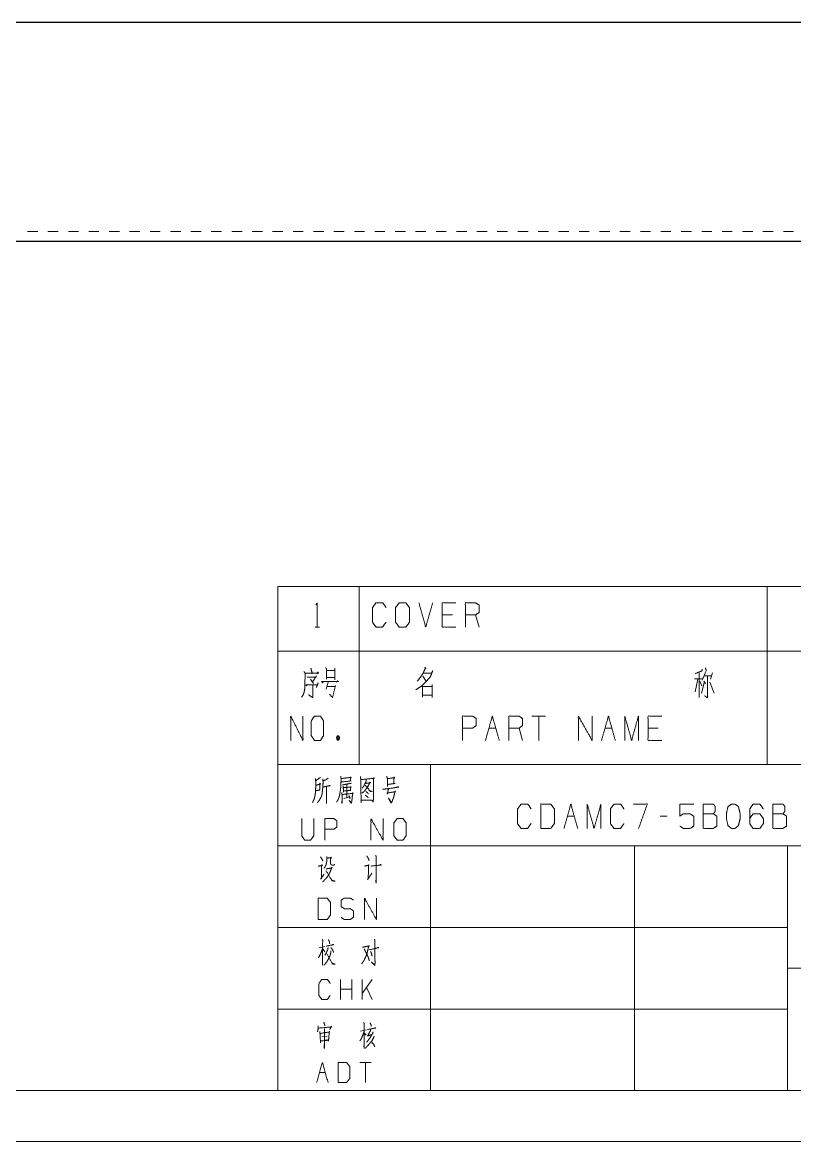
# Model space of a CAD drawing. Header units: millimetres. Extents: x 0 to 420, y 0 to 297.
# Drawn here: x 210 to 285.7, y 0 to 109.8 of the extents above; entities that cross this region are included whole.
import ezdxf

# ---------------------------------------------------------------- set-up
doc = ezdxf.new("R2010")
doc.units = ezdxf.units.MM
doc.layers.add('101', color=7, linetype='Continuous', true_color=0xffffff)

msp = doc.modelspace()

# ---------------------------------------------------------------- linework, layer by layer
at = {"layer": '101', "color": 22, "linetype": 'Continuous', "lineweight": 25}
for p, q in [((345.2, 109.79), (58.7, 109.79)), ((345.2, 88.29), (58.7, 88.29))]:
    msp.add_line(p, q, dxfattribs=at)
at = {"layer": '101', "color": 53, "linetype": 'Continuous', "lineweight": 18}
for p, q in [((211.46, 89.29), (210.46, 89.29)), ((213.47, 89.29), (212.47, 89.29)), ((215.47, 89.29), (214.47, 89.29)), ((217.47, 89.29), (216.47, 89.29)), ((219.48, 89.29), (218.48, 89.29)), ((221.48, 89.29), (220.48, 89.29)), ((223.48, 89.29), (222.48, 89.29)), ((225.49, 89.29), (224.49, 89.29)), ((227.49, 89.29), (226.49, 89.29)), ((229.5, 89.29), (228.49, 89.29)), ((231.5, 89.29), (230.5, 89.29)), ((233.5, 89.29), (232.5, 89.29)), ((235.51, 89.29), (234.5, 89.29)), ((237.51, 89.29), (236.51, 89.29)), ((239.51, 89.29), (238.51, 89.29)), ((241.52, 89.29), (240.51, 89.29)), ((243.52, 89.29), (242.52, 89.29)), ((245.52, 89.29), (244.52, 89.29)), ((247.53, 89.29), (246.53, 89.29)), ((249.53, 89.29), (248.53, 89.29)), ((251.53, 89.29), (250.53, 89.29)), ((253.54, 89.29), (252.54, 89.29)), ((255.54, 89.29), (254.54, 89.29)), ((257.54, 89.29), (256.54, 89.29)), ((259.55, 89.29), (258.55, 89.29)), ((261.55, 89.29), (260.55, 89.29)), ((263.55, 89.29), (262.55, 89.29)), ((265.56, 89.29), (264.56, 89.29)), ((267.56, 89.29), (266.56, 89.29)), ((269.57, 89.29), (268.56, 89.29)), ((271.57, 89.29), (270.57, 89.29)), ((273.57, 89.29), (272.57, 89.29)), ((275.58, 89.29), (274.57, 89.29)), ((277.58, 89.29), (276.58, 89.29)), ((279.58, 89.29), (278.58, 89.29)), ((281.59, 89.29), (280.58, 89.29)), ((283.59, 89.29), (282.59, 89.29)), ((285.59, 89.29), (284.59, 89.29))]:
    msp.add_line(p, q, dxfattribs=at)
at = {"layer": '101', "color": 72, "linetype": 'Continuous', "lineweight": 18}
for p, q in [((235, 54.46), (235, 48.11)), ((235, 54.46), (243, 54.46)), ((243, 54.46), (283, 54.46)), ((243, 54.46), (243, 48.11)), ((283, 54.46), (313, 54.46)), ((283, 54.46), (283, 48.11)), ((252.14, 51.68), (251.13, 51.68)), ((254.75, 50.48), (254.41, 51.68)), ((238.67, 50.48), (239.09, 50.48)), ((235, 48.11), (235, 37)), ((235, 48.11), (243, 48.11)), ((243, 48.11), (283, 48.11)), ((243, 48.11), (243, 37)), ((283, 48.11), (313, 48.11)), ((283, 48.11), (283, 37)), ((239.76, 46.22), (240.58, 46.22)), ((240.59, 46.45), (240.59, 45.3)), ((239.76, 45.53), (240.58, 45.53)), ((239.95, 45.08), (239.76, 44.38)), ((249.23, 45.65), (249.55, 45.17)), ((275.88, 45.4), (276.64, 45.4)), ((276.21, 45.35), (275.95, 44.13)), ((276.35, 46.08), (276.35, 43.55)), ((276.39, 45.17), (276.6, 44.7)), ((276.87, 45.12), (276.55, 44)), ((276.78, 45.68), (277.56, 45.68)), ((276.8, 45.17), (276.94, 44.95)), ((277.38, 45.08), (277.79, 43.98)), ((277.63, 45.98), (277.45, 45.35)), ((239.81, 44.65), (240.59, 44.65)), ((261.28, 41.74), (259.94, 41.74)), ((260.61, 41.74), (260.61, 39.36)), ((240.85, 39.81), (240.99, 39.39)), ((255.72, 40.56), (256.39, 40.56)), ((259, 39.36), (258.67, 40.56)), ((267.1, 40.56), (267.77, 40.56)), ((272.33, 40.56), (271.32, 40.56)), ((235, 37), (243, 37)), ((243, 37), (283, 37)), ((283, 37), (313, 37)), ((241.79, 35.05), (241.78, 33.74)), ((241.5, 33.66), (242.04, 33.81)), ((263.41, 31.93), (264.09, 31.93)), ((273.19, 31.93), (272.52, 31.93)), ((239.62, 19.15), (239.06, 19.01)), ((239.43, 18.9), (239.63, 18.63)), ((241.17, 13.94), (241.17, 15.91)), ((242.28, 13.94), (242.28, 15.91)), ((243.29, 13.94), (243.29, 15.91)), ((244.25, 15.91), (243.29, 14.54)), ((242.28, 14.94), (241.17, 14.94)), ((244.25, 13.94), (243.7, 15.12)), ((239.32, 10.28), (239.85, 10.36)), ((243.7, 10.96), (243.12, 10.84)), ((243.49, 10.67), (243.68, 10.43)), ((244.18, 7.77), (243.07, 7.77)), ((243.62, 7.77), (243.62, 5.8)), ((239.1, 6.79), (239.66, 6.79))]:
    msp.add_line(p, q, dxfattribs=at)
at = {"layer": '101', "color": 133, "linetype": 'Continuous', "lineweight": 18}
for p, q in [((235, 37), (235, 5)), ((235, 37), (415, 37)), ((250, 37), (250, 5)), ((235, 29), (415, 29)), ((270, 29), (270, 5)), ((285, 29), (285, 5)), ((235, 21), (285, 21)), ((285, 17), (394, 17)), ((235, 13), (285, 13)), ((25, 5), (415, 5)), ((235, 5), (415, 5)), ((0, 0), (420, 0))]:
    msp.add_line(p, q, dxfattribs=at)
at = {"layer": '101', "color": 72, "linetype": 'Continuous', "lineweight": 18}
for points, knots in [([(238.74, 52.65), (238.88, 52.85), (238.88, 50.48)], [0, 0, 0.093491, 1, 1]), ([(245.62, 50.95), (245.29, 50.48), (244.63, 50.48), (244.3, 50.95), (244.3, 52.38), (244.63, 52.85), (245.31, 52.85), (245.64, 52.38)], [0, 0, 0.11457, 0.243368, 0.357935, 0.638584, 0.753151, 0.88543, 1, 1]), ([(246.91, 50.48), (247.58, 50.48), (247.92, 50.95), (247.92, 52.38), (247.58, 52.85), (246.91, 52.85), (246.56, 52.38), (246.56, 50.95), (246.91, 50.48)], [0, 0, 0.102684, 0.191619, 0.409477, 0.498411, 0.601095, 0.691619, 0.909477, 1, 1]), ([(252.47, 50.48), (251.13, 50.48), (251.13, 52.85), (252.47, 52.85)], [0, 0, 0.26539, 0.73461, 1, 1]), ([(253.41, 50.48), (253.41, 52.85), (254.41, 52.85), (254.75, 52.63), (254.75, 51.9), (254.41, 51.68), (253.41, 51.68)], [0, 0, 0.400952, 0.571033, 0.639278, 0.761674, 0.829918, 1, 1]), ([(237.56, 46.13), (237.69, 45.95), (237.66, 44.45), (237.59, 44.08), (237.48, 43.78), (237.34, 43.6)], [0, 0, 0.081566, 0.649824, 0.793832, 0.914832, 1, 1]), ([(238.25, 46.45), (238.36, 46), (238.39, 46.08), (238.35, 45.9)], [0, 0, 0.638265, 0.750293, 1, 1]), ([(239.7, 46.47), (239.78, 46.38), (239.78, 45.35)], [0, 0, 0.110318, 1, 1]), ([(249.32, 45.95), (250.08, 45.95), (250.2, 46.18), (249.97, 45.6), (249.55, 45.12), (249.14, 44.7), (248.56, 44.33)], [0, 0, 0.213824, 0.286066, 0.460275, 0.639447, 0.80491, 1, 1]), ([(249.43, 46.55), (249.53, 46.38), (249.48, 46.45), (249.28, 45.98), (249.05, 45.62), (248.7, 45.17)], [0, 0, 0.113643, 0.164652, 0.449685, 0.682203, 1, 1]), ([(276.64, 46.35), (276.64, 46.2), (275.95, 45.9)], [0, 0, 0.166335, 1, 1]), ([(276.94, 46.47), (277.03, 46.22), (276.64, 45.28)], [0, 0, 0.205285, 1, 1]), ([(237.7, 45.95), (239.01, 45.95), (238.93, 46.08), (238.85, 45.9)], [0, 0, 0.79327, 0.883171, 1, 1]), ([(237.89, 45.55), (238.71, 45.55), (238.8, 45.68), (238.41, 45.08), (238.5, 44.95), (238.22, 45.35)], [0, 0, 0.349352, 0.41636, 0.723317, 0.790325, 1, 1]), ([(239.46, 45.08), (239.41, 45), (239.32, 45.12), (240.97, 45.12), (240.87, 45.2), (240.76, 45.08)], [0, 0, 0.040633, 0.112439, 0.86841, 0.923643, 1, 1]), ([(277.15, 45.68), (277.15, 43.53), (276.87, 43.73)], [0, 0, 0.861245, 1, 1]), ([(237.91, 44.83), (237.81, 44.7), (237.77, 44.8), (238.91, 44.8), (238.96, 45), (238.79, 44.55)], [0, 0, 0.074524, 0.127161, 0.67261, 0.770465, 1, 1]), ([(238.44, 44.83), (238.44, 43.55), (238.03, 43.83)], [0, 0, 0.721581, 1, 1]), ([(240.67, 44.73), (240.37, 43.55), (240.07, 43.9)], [0, 0, 0.725031, 1, 1]), ([(249.16, 44.8), (249.21, 44.73), (249.21, 43.6), (249.21, 43.78), (250.15, 43.78), (250.15, 43.55), (250.15, 44.83), (250.15, 44.65), (249.25, 44.65)], [0, 0, 0.018725, 0.248079, 0.283757, 0.474741, 0.520613, 0.780549, 0.816226, 1, 1]), ([(236.28, 39.36), (236.28, 41.74), (237.47, 39.36), (237.47, 41.74)], [0, 0, 0.320621, 0.679379, 1, 1]), ([(238.6, 39.36), (239.2, 39.36), (239.5, 39.84), (239.5, 41.26), (239.2, 41.74), (238.6, 41.74), (238.29, 41.26), (238.29, 39.84), (238.6, 39.36)], [0, 0, 0.094594, 0.183574, 0.409674, 0.498654, 0.593248, 0.683574, 0.909674, 1, 1]), ([(253.11, 39.36), (253.11, 41.74), (254.11, 41.74), (254.45, 41.51), (254.45, 40.79), (254.1, 40.56), (253.11, 40.56)], [0, 0, 0.401146, 0.571314, 0.639588, 0.762043, 0.832817, 1, 1]), ([(257.66, 39.36), (257.66, 41.74), (258.67, 41.74), (259, 41.51), (259, 40.79), (258.67, 40.56), (257.66, 40.56)], [0, 0, 0.400952, 0.571034, 0.639278, 0.761674, 0.829918, 1, 1]), ([(264.49, 39.36), (264.49, 41.74), (265.83, 39.36), (265.83, 41.74)], [0, 0, 0.317574, 0.682426, 1, 1]), ([(269.04, 39.36), (269.04, 41.74), (269.71, 39.36), (270.38, 41.74), (270.38, 39.36)], [0, 0, 0.245192, 0.5, 0.754808, 1, 1]), ([(272.66, 39.36), (271.32, 39.36), (271.32, 41.74), (272.66, 41.74)], [0, 0, 0.26539, 0.73461, 1, 1]), ([(240.85, 39.39), (240.99, 39.39), (241.07, 39.61), (240.99, 39.81), (240.85, 39.81), (240.77, 39.61), (240.85, 39.39), (240.99, 39.81)], [0, 0, 0.086283, 0.23189, 0.363169, 0.449452, 0.580731, 0.726338, 1, 1]), ([(239.2, 35.73), (239.14, 35.69), (238.72, 35.4), (238.69, 35.58), (238.73, 35.4), (238.73, 34.83), (238.72, 34.47), (238.7, 34.23), (238.67, 33.99), (238.62, 33.77), (238.56, 33.55), (238.48, 33.39), (238.42, 33.26)], [0, 0, 0.024363, 0.186803, 0.243942, 0.302154, 0.485023, 0.597668, 0.675195, 0.753199, 0.825098, 0.898191, 0.953346, 1, 1]), ([(238.76, 34.41), (238.8, 34.43), (239.15, 34.5), (239.11, 34.47), (239.15, 35.16), (239.19, 35.07), (238.75, 34.96)], [0, 0, 0.022681, 0.239273, 0.269981, 0.676983, 0.732557, 1, 1]), ([(239.94, 35.64), (239.69, 35.47), (239.45, 35.4), (239.42, 35.58), (239.45, 35.31), (239.44, 35.05), (239.42, 34.76), (239.4, 34.52), (239.37, 34.3), (239.34, 34.05), (239.3, 33.88), (239.22, 33.74), (239.14, 33.59), (239.06, 33.46), (238.98, 33.35), (238.9, 33.26)], [0, 0, 0.096323, 0.172941, 0.229419, 0.31342, 0.396988, 0.487497, 0.564126, 0.634338, 0.711439, 0.768976, 0.817389, 0.871907, 0.92032, 0.962889, 1, 1]), ([(241.2, 35.84), (241.21, 35.64), (241.21, 35.29), (241.2, 34.96), (241.18, 34.74), (241.15, 34.45), (241.11, 34.21), (241.06, 33.94), (241, 33.74), (240.92, 33.55), (240.79, 33.3)], [0, 0, 0.076501, 0.212087, 0.339339, 0.424292, 0.535104, 0.630036, 0.733301, 0.813244, 0.895184, 1, 1]), ([(241.25, 35.62), (242.21, 35.73), (242.17, 35.78), (242.12, 35.38), (242.2, 35.38), (241.23, 35.27)], [0, 0, 0.39108, 0.416924, 0.577585, 0.60892, 1, 1]), ([(242.2, 35.18), (242.15, 35.14), (241.76, 35.07), (241.54, 35.03), (241.34, 34.98)], [0, 0, 0.07226, 0.516589, 0.766867, 1, 1]), ([(243.12, 35.8), (243.15, 35.51), (243.18, 33.24), (243.17, 33.48), (244.27, 33.48), (244.2, 33.5), (244.04, 33.48)], [0, 0, 0.069512, 0.617083, 0.675676, 0.942511, 0.962039, 1, 1]), ([(243.17, 35.51), (244.48, 35.64), (244.43, 35.71), (244.4, 35.51), (244.38, 33.52), (244.37, 33.3), (244.26, 33.48)], [0, 0, 0.32813, 0.348326, 0.398409, 0.893176, 0.948286, 1, 1]), ([(243.6, 35.16), (243.66, 35.14), (244.1, 35.2), (244.06, 35.27), (243.85, 34.85), (243.7, 34.63), (243.56, 34.45), (243.42, 34.3), (243.26, 34.19)], [0, 0, 0.033928, 0.260451, 0.302015, 0.540804, 0.679359, 0.795007, 0.902031, 1, 1]), ([(243.68, 35.49), (243.68, 35.38), (243.54, 35.05), (243.37, 34.78), (243.29, 34.67)], [0, 0, 0.119857, 0.510439, 0.853216, 1, 1]), ([(245.69, 35.86), (245.76, 35.6), (245.76, 34.83), (245.76, 35.03), (246.51, 35.14), (246.38, 35.14), (246.41, 35.69), (246.43, 35.78), (246.46, 35.71), (246.35, 35.69), (245.76, 35.6)], [0, 0, 0.076615, 0.294118, 0.350048, 0.563217, 0.598361, 0.753969, 0.779212, 0.799823, 0.831203, 1, 1]), ([(239.44, 34.78), (240.14, 34.92), (240.09, 34.94), (240.01, 34.89)], [0, 0, 0.834819, 0.895271, 1, 1]), ([(239.79, 34.83), (239.79, 33.19), (239.78, 33.3), (239.79, 33.48)], [0, 0, 0.849785, 0.907773, 1, 1]), ([(241.29, 34.23), (241.31, 34.03), (241.32, 33.52), (241.31, 33.19), (241.29, 33.28), (241.32, 33.5)], [0, 0, 0.147471, 0.523365, 0.768668, 0.835023, 1, 1]), ([(241.32, 34.05), (242.39, 34.16), (242.35, 34.23), (242.34, 34.12), (242.29, 33.61), (242.28, 33.41), (242.21, 33.19), (242.01, 33.48), (242.23, 33.26)], [0, 0, 0.374083, 0.399749, 0.43883, 0.61759, 0.687459, 0.767887, 0.891105, 1, 1]), ([(241.42, 34.87), (241.43, 34.72), (241.46, 34.27), (241.45, 34.39), (242.18, 34.45), (242.12, 34.45), (242.17, 34.85), (242.2, 34.78), (241.43, 34.72)], [0, 0, 0.056492, 0.217482, 0.258029, 0.525926, 0.548635, 0.694164, 0.720796, 1, 1]), ([(243.57, 34.92), (243.62, 34.92), (244.1, 34.34), (244.27, 34.34), (244.1, 34.39), (244.02, 34.43)], [0, 0, 0.037884, 0.645156, 0.784053, 0.927468, 1, 1]), ([(243.65, 34.36), (243.82, 34.21), (243.9, 34.1)], [0, 0, 0.630834, 1, 1]), ([(245.27, 34.58), (245.48, 34.58), (245.88, 34.63), (246.88, 34.78), (246.77, 34.8), (246.61, 34.76)], [0, 0, 0.107045, 0.322389, 0.855631, 0.914429, 1, 1]), ([(245.87, 34.63), (245.76, 34.1), (245.72, 34.19), (246.55, 34.32), (246.51, 34.41), (246.51, 34.32), (246.41, 33.94), (246.35, 33.7), (246.27, 33.5), (246.21, 33.35), (246.16, 33.24), (246.13, 33.22), (245.85, 33.72), (246.15, 33.26)], [0, 0, 0.136367, 0.159976, 0.371153, 0.396349, 0.418608, 0.516111, 0.579315, 0.633124, 0.675136, 0.705359, 0.714999, 0.861275, 1, 1]), ([(242, 33.94), (242.06, 33.77), (242.09, 33.63)], [0, 0, 0.579215, 1, 1]), ([(243.59, 33.99), (243.79, 33.83), (243.88, 33.72)], [0, 0, 0.637944, 1, 1]), ([(259.85, 31.2), (259.51, 30.73), (258.86, 30.73), (258.52, 31.2), (258.52, 32.63), (258.86, 33.1), (259.53, 33.1), (259.87, 32.63)], [0, 0, 0.114568, 0.243366, 0.357936, 0.638584, 0.753154, 0.885432, 1, 1]), ([(260.8, 30.73), (261.79, 30.73), (262.14, 31.2), (262.14, 32.63), (261.79, 33.1), (260.8, 33.1), (260.8, 30.73)], [0, 0, 0.142136, 0.227162, 0.43179, 0.516817, 0.658952, 1, 1]), ([(265.35, 30.73), (265.35, 33.1), (266.03, 30.73), (266.7, 33.1), (266.7, 30.73)], [0, 0, 0.245192, 0.5, 0.754808, 1, 1]), ([(268.96, 31.2), (268.62, 30.73), (267.97, 30.73), (267.63, 31.2), (267.63, 32.63), (267.97, 33.1), (268.64, 33.1), (268.97, 32.63)], [0, 0, 0.114568, 0.243366, 0.357936, 0.638584, 0.753154, 0.885432, 1, 1]), ([(270.4, 30.73), (271.25, 33.1), (269.91, 33.1)], [0, 0, 0.652471, 1, 1]), ([(274.44, 30.95), (274.78, 30.73), (275.47, 30.73), (275.8, 30.95), (275.8, 31.9), (275.47, 32.15), (274.78, 32.15), (274.44, 31.93), (274.44, 33.1), (275.8, 33.1)], [0, 0, 0.062227, 0.168342, 0.230572, 0.376816, 0.441267, 0.547382, 0.609609, 0.79049, 1, 1]), ([(276.74, 32.15), (276.74, 33.1), (277.74, 33.1), (277.9, 32.88), (277.9, 32.4), (277.74, 32.15), (276.74, 32.15), (276.74, 30.73), (277.73, 30.73), (278.06, 30.95), (278.06, 31.93), (277.74, 32.15)], [0, 0, 0.115917, 0.238846, 0.272469, 0.330427, 0.366584, 0.489512, 0.663388, 0.78416, 0.833485, 0.952452, 1, 1]), ([(279.84, 30.73), (280.18, 30.98), (280.36, 31.68), (280.36, 32.15), (280.18, 32.88), (279.84, 33.1), (279.51, 33.1), (279.17, 32.88), (279, 32.15), (279.01, 31.68), (279.17, 30.98), (279.51, 30.73), (279.84, 30.73)], [0, 0, 0.067524, 0.183971, 0.260583, 0.380942, 0.446139, 0.500306, 0.565503, 0.685862, 0.762528, 0.878309, 0.945833, 1, 1]), ([(281.29, 31.68), (281.61, 32.15), (282.3, 32.15), (282.63, 31.68), (282.63, 31.2), (282.3, 30.73), (281.61, 30.73), (281.29, 31.2), (281.29, 32.63), (281.61, 33.1), (282.3, 33.1), (282.63, 32.63)], [0, 0, 0.076964, 0.169761, 0.248073, 0.312018, 0.39033, 0.483127, 0.560092, 0.751926, 0.828891, 0.921688, 1, 1]), ([(283.57, 32.15), (283.57, 33.1), (284.57, 33.1), (284.73, 32.88), (284.73, 32.4), (284.57, 32.15), (283.57, 32.15), (283.57, 30.73), (284.56, 30.73), (284.89, 30.95), (284.89, 31.93), (284.57, 32.15)], [0, 0, 0.115917, 0.238847, 0.27247, 0.330429, 0.366585, 0.489516, 0.663391, 0.784165, 0.833487, 0.952454, 1, 1]), ([(237.36, 31.68), (237.36, 30), (237.64, 29.58), (238.23, 29.58), (238.54, 30), (238.54, 31.68)], [0, 0, 0.33715, 0.438599, 0.557782, 0.66285, 1, 1]), ([(239.62, 29.58), (239.62, 31.68), (240.51, 31.68), (240.81, 31.48), (240.81, 30.84), (240.49, 30.64), (239.62, 30.64)], [0, 0, 0.401145, 0.571312, 0.639588, 0.762043, 0.832818, 1, 1]), ([(244.15, 29.58), (244.15, 31.68), (245.33, 29.58), (245.33, 31.68)], [0, 0, 0.317575, 0.682425, 1, 1]), ([(246.71, 29.58), (247.3, 29.58), (247.59, 30), (247.59, 31.26), (247.3, 31.68), (246.71, 31.68), (246.39, 31.26), (246.39, 30), (246.71, 29.58)], [0, 0, 0.102684, 0.19162, 0.409478, 0.498414, 0.601098, 0.69162, 0.909478, 1, 1]), ([(239.2, 27.94), (239.39, 27.63), (239.42, 27.5)], [0, 0, 0.726452, 1, 1]), ([(239.81, 27.98), (239.82, 27.78), (239.82, 27.56), (239.79, 27.37), (239.75, 27.17), (239.68, 27.03), (239.62, 26.92), (239.54, 26.81)], [0, 0, 0.161539, 0.340478, 0.503498, 0.668955, 0.787647, 0.890428, 1, 1]), ([(239.84, 27.81), (240.26, 27.85), (240.23, 27.92), (240.18, 27.74), (240.18, 27.59), (240.18, 27.3), (240.2, 27.23), (240.23, 27.17), (240.29, 27.14), (240.37, 27.12), (240.48, 27.12), (240.54, 27.14), (240.59, 27.19)], [0, 0, 0.256861, 0.301243, 0.412007, 0.505689, 0.679669, 0.720918, 0.765306, 0.805452, 0.854617, 0.920845, 0.960991, 1, 1]), ([(243.74, 28.03), (243.93, 27.7), (243.96, 27.56)], [0, 0, 0.736529, 1, 1]), ([(244.63, 28.09), (244.65, 27.94), (244.65, 25.36), (244.63, 25.53), (244.65, 25.75)], [0, 0, 0.049515, 0.872926, 0.929447, 1, 1]), ([(238.96, 27.01), (239.39, 27.1), (239.32, 27.19), (239.31, 27.01), (239.29, 25.84), (239.21, 25.75), (239.54, 26.22)], [0, 0, 0.167422, 0.209474, 0.278414, 0.733408, 0.779231, 1, 1]), ([(239.75, 26.75), (240.35, 26.86), (240.31, 26.92), (240.17, 26.53), (240.09, 26.35), (240.01, 26.2), (239.89, 26), (239.75, 25.82), (239.6, 25.67), (239.5, 25.55), (239.4, 25.49)], [0, 0, 0.254941, 0.288363, 0.462053, 0.541623, 0.612966, 0.709673, 0.80267, 0.888733, 0.952733, 1, 1]), ([(239.73, 26.55), (239.76, 26.55), (240.34, 25.58), (240.63, 25.55), (240.34, 25.62), (240.26, 25.71)], [0, 0, 0.016597, 0.617583, 0.775731, 0.937327, 1, 1]), ([(243.51, 27.03), (243.94, 27.12), (243.91, 27.17), (243.88, 25.8), (243.82, 25.71), (244.24, 26.33)], [0, 0, 0.163595, 0.183435, 0.685805, 0.725489, 1, 1]), ([(244.15, 27.03), (245.16, 27.14), (245.1, 27.17), (244.97, 27.12)], [0, 0, 0.837047, 0.891364, 1, 1]), ([(238.98, 21.79), (239.85, 21.79), (240.17, 22.21), (240.17, 23.47), (239.85, 23.89), (238.98, 23.89), (238.98, 21.79)], [0, 0, 0.142136, 0.227161, 0.43179, 0.516816, 0.658952, 1, 1]), ([(241.23, 21.99), (241.52, 21.79), (242.13, 21.79), (242.43, 22.01), (242.43, 22.63), (242.13, 22.85), (241.54, 22.85), (241.23, 23.05), (241.23, 23.69), (241.54, 23.89), (242.13, 23.89), (242.43, 23.69)], [0, 0, 0.068036, 0.184055, 0.254519, 0.372335, 0.4428, 0.555844, 0.62637, 0.748394, 0.81892, 0.931964, 1, 1]), ([(243.51, 21.79), (243.51, 23.89), (244.69, 21.79), (244.69, 23.89)], [0, 0, 0.317575, 0.682425, 1, 1]), ([(239.37, 19.83), (239.44, 19.71), (239.41, 19.75), (239.41, 17.31), (239.38, 17.45), (239.41, 17.66)], [0, 0, 0.048142, 0.065074, 0.880813, 0.930182, 1, 1]), ([(239.97, 19.83), (240.06, 19.65), (240.09, 19.52), (240.09, 19.4)], [0, 0, 0.449924, 0.728677, 1, 1]), ([(244.5, 19.85), (244.53, 19.63), (244.53, 18.05), (244.55, 17.54), (244.53, 17.33), (244.52, 17.29), (244.2, 17.62), (244.52, 17.33)], [0, 0, 0.066217, 0.519982, 0.669307, 0.729162, 0.741827, 0.875056, 1, 1]), ([(239.41, 19.01), (239.32, 18.72), (239.22, 18.47), (239.12, 18.24), (239, 18.03)], [0, 0, 0.285939, 0.539663, 0.775435, 1, 1]), ([(240.2, 18.72), (240.22, 18.55), (240.13, 18.26), (240.04, 18.03), (239.94, 17.85), (239.76, 17.56), (239.66, 17.43), (239.53, 17.31)], [0, 0, 0.103476, 0.291956, 0.443856, 0.576191, 0.787107, 0.887318, 1, 1]), ([(239.94, 19.03), (239.92, 18.86), (239.78, 18.57), (239.68, 18.36), (239.62, 18.28)], [0, 0, 0.201933, 0.596284, 0.876828, 1, 1]), ([(239.75, 19.17), (240.49, 19.32), (240.44, 19.34), (240.36, 19.29)], [0, 0, 0.838754, 0.907252, 1, 1]), ([(240.22, 19.03), (240.39, 18.8), (240.44, 18.69), (240.49, 18.57)], [0, 0, 0.535199, 0.744449, 1, 1]), ([(243.33, 19.07), (243.98, 19.19), (243.93, 19.25), (243.89, 19.01), (243.83, 18.76), (243.77, 18.49), (243.65, 18.16), (243.52, 17.89), (243.51, 17.85), (243.39, 17.66), (243.25, 17.45)], [0, 0, 0.244428, 0.272774, 0.366789, 0.461906, 0.564547, 0.695473, 0.807142, 0.823507, 0.905515, 1, 1]), ([(243.48, 18.92), (243.87, 18.12), (243.95, 17.89), (243.96, 17.74)], [0, 0, 0.70022, 0.886543, 1, 1]), ([(244.01, 18.84), (244.05, 18.82), (244.9, 19.03), (244.84, 19.05), (244.78, 19.01)], [0, 0, 0.045965, 0.873307, 0.932104, 1, 1]), ([(239.81, 18.43), (239.85, 18.38), (240.36, 17.43), (240.64, 17.41), (240.38, 17.47), (240.3, 17.56)], [0, 0, 0.033497, 0.633662, 0.788434, 0.938664, 1, 1]), ([(244.11, 18.65), (244.24, 18.34), (244.25, 18.2)], [0, 0, 0.698424, 1, 1]), ([(240.14, 14.34), (239.87, 13.94), (239.32, 13.94), (239.05, 14.34), (239.05, 15.52), (239.32, 15.91), (239.88, 15.91), (240.16, 15.52)], [0, 0, 0.114569, 0.243366, 0.357935, 0.638584, 0.753153, 0.885431, 1, 1]), ([(238.98, 11.36), (238.98, 11.17), (238.93, 10.88), (238.9, 10.78)], [0, 0, 0.316024, 0.817546, 1, 1]), ([(238.98, 11.13), (240.3, 11.25), (240.27, 11.32), (240.1, 10.99)], [0, 0, 0.748923, 0.787787, 1, 1]), ([(239.51, 11.71), (239.6, 11.5), (239.63, 11.36)], [0, 0, 0.60334, 1, 1]), ([(239.57, 11.07), (239.6, 11.03), (239.58, 9.14), (239.55, 9.33), (239.58, 9.56)], [0, 0, 0.021551, 0.822258, 0.902418, 1, 1]), ([(243.43, 11.69), (243.49, 11.59), (243.48, 11.61), (243.48, 9.16), (243.46, 9.35), (243.48, 9.56)], [0, 0, 0.039885, 0.048389, 0.86771, 0.930393, 1, 1]), ([(244.11, 11.01), (244.09, 10.88), (243.84, 10.38), (243.81, 10.36), (244.27, 10.51)], [0, 0, 0.104845, 0.570656, 0.600711, 1, 1]), ([(243.81, 10.99), (244.63, 11.15), (244.57, 11.17), (244.46, 11.11)], [0, 0, 0.811187, 0.871426, 1, 1]), ([(244.06, 11.65), (244.16, 11.44), (244.18, 11.36), (244.16, 11.3)], [0, 0, 0.609647, 0.831592, 1, 1]), ([(239.12, 10.8), (239.15, 10.61), (239.2, 9.7), (239.19, 9.87), (239.92, 9.95), (239.83, 9.97), (239.67, 9.93)], [0, 0, 0.083431, 0.487204, 0.560752, 0.886551, 0.926463, 1, 1]), ([(239.92, 9.95), (239.98, 9.85), (240.07, 10.84), (240.1, 10.76), (239.17, 10.61)], [0, 0, 0.055629, 0.522276, 0.563362, 1, 1]), ([(243.49, 10.82), (243.36, 10.49), (243.26, 10.24), (243.17, 10.05), (243.05, 9.87)], [0, 0, 0.339096, 0.594725, 0.790666, 1, 1]), ([(244.46, 10.36), (244.41, 10.22), (244.24, 9.89), (244.06, 9.68), (243.87, 9.45), (243.71, 9.29), (243.58, 9.16)], [0, 0, 0.100504, 0.349351, 0.529547, 0.726521, 0.879827, 1, 1]), ([(244.35, 10.78), (244.34, 10.67), (244.16, 10.36), (244.15, 10.34), (244.02, 10.14), (243.87, 9.93), (243.71, 9.74)], [0, 0, 0.084867, 0.374487, 0.395069, 0.594277, 0.800098, 1, 1]), ([(244.18, 9.81), (244.47, 9.45), (244.53, 9.29), (244.44, 9.49)], [0, 0, 0.533337, 0.737998, 1, 1]), ([(238.82, 5.8), (239.38, 7.77), (239.94, 5.8)], [0, 0, 0.500001, 1, 1]), ([(240.94, 5.8), (241.76, 5.8), (242.06, 6.19), (242.06, 7.37), (241.76, 7.77), (240.94, 7.77), (240.94, 5.8)], [0, 0, 0.142137, 0.227162, 0.431791, 0.516816, 0.658952, 1, 1])]:
    msp.add_open_spline(points, degree=1, knots=knots, dxfattribs=at)
for points in [[(248.85, 52.85), (249.52, 50.48), (250.2, 52.85)], [(255.38, 39.36), (256.05, 41.74), (256.73, 39.36)], [(266.76, 39.36), (267.44, 41.74), (268.11, 39.36)], [(263.08, 30.73), (263.75, 33.1), (264.42, 30.73)]]:
    msp.add_open_spline(points, degree=1, dxfattribs=at)

doc.saveas('drawing.dxf')
